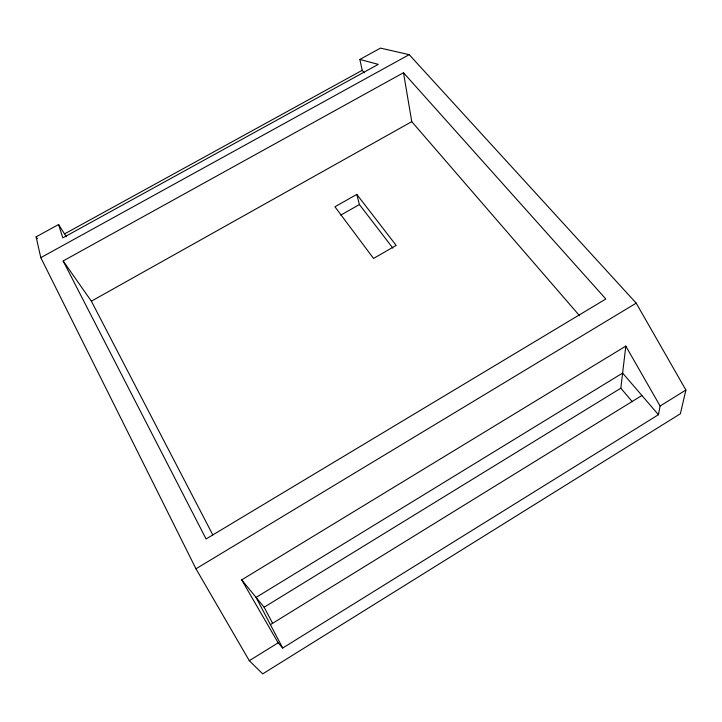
<?xml version="1.0" encoding="UTF-8"?>
<svg xmlns="http://www.w3.org/2000/svg" width="722" height="722" viewBox="0 0 722 722"><rect width="100%" height="100%" fill="white"/><g stroke="black" fill="none" stroke-linecap="round" stroke-linejoin="round"><path stroke-width="1.08" d="M632.364 401.784L620.83 388.21L625.803 346.109L241.671 579.874L278.15 642.806L282.699 648.04L658.428 414.708L660.107 406.017L625.803 346.109M364.339 72.796L362.2 70.305L359.863 59.43L380.485 48.121L409.203 54.646L636.199 303.141L685.9 390.024L680.377 413.751L262.709 673.879L249.289 660.693L195.96 568.801L40.802 257.655L36.1 236.852L58.563 224.542L66.343 236.744M249.289 660.693L278.15 642.806M660.107 406.017L685.9 390.024M270.407 624.656L641.894 395.494M241.671 579.874L264.126 607.229L620.83 388.21M195.96 568.801L636.199 303.141M340.766 215.12L359.403 204.543L356.803 194.398L334.927 206.781L373.536 258.44L396.179 245.408L356.803 194.398M63.139 260.958L91.369 301.182L411.766 121.657L403.49 72.714L63.139 260.958L206.077 538.964L605.83 298.998L403.49 72.714M40.802 257.655L409.203 54.646M64.781 233.775L362.2 70.305M359.863 59.43L378.256 64.366L62.823 237.872L58.563 224.542M411.766 121.657L579.586 315.767M658.428 414.708L622.617 373.075L256.075 597.428L282.699 648.04M359.403 204.543L392.876 248.124M36.1 236.852L37.391 238.657M264.126 607.229L272.465 623.023M91.369 301.182L212.819 534.912"/></g></svg>
